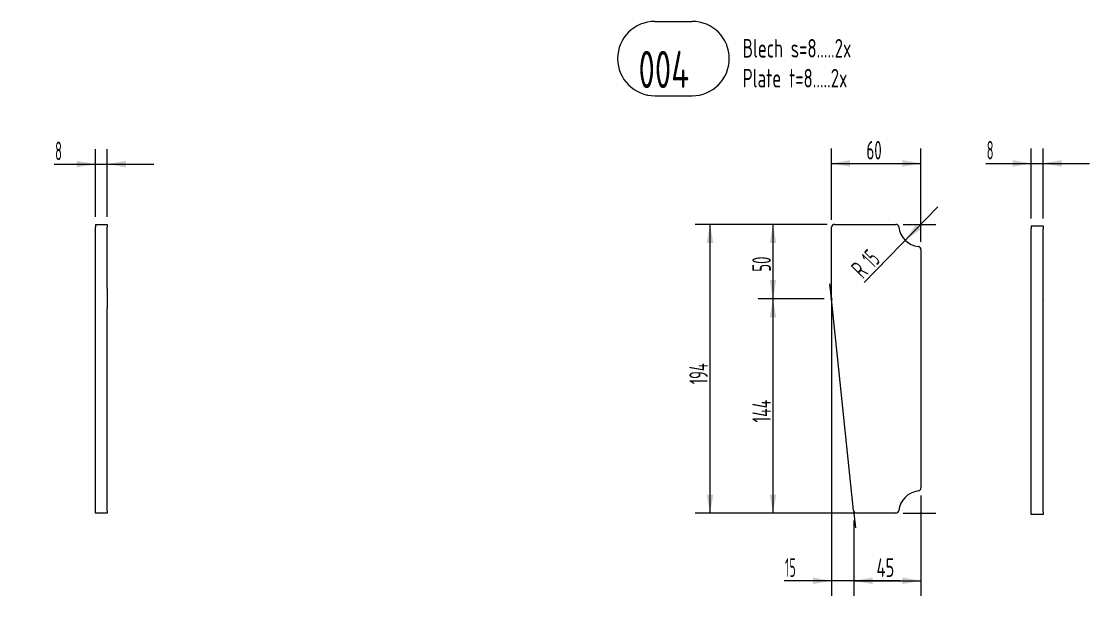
# Model space of a CAD drawing. Header units: millimetres. Extents: x 0 to 594, y 0 to 420.
# Drawn here: x 320.9 to 464.3, y 120.5 to 197.7 of the extents above; entities that cross this region are included whole.
import ezdxf

# ---------------------------------------------------------------- set-up
doc = ezdxf.new("R2010")
doc.units = ezdxf.units.MM
for name, color, linetype, true_color in [('1', 7, 'Continuous', 0xffffff), ('103', 7, 'Continuous', 0xffffff), ('104', 7, 'Continuous', 0xffffff)]:
    doc.layers.add(name, color=color, linetype=linetype, true_color=true_color)
doc.styles.add('iso-1', font='isocp.shx')
doc.dimstyles.get("Standard").update_dxf_attribs({"dimtxt": 0.18, "dimasz": 0.18, "dimexe": 0.18, "dimexo": 0.0625, "dimgap": 0.09, "dimtad": 0, "dimtih": 1, "dimtoh": 1, "dimdec": 4, "dimzin": 0, "dimdsep": 46, "dimtxsty": 'Standard', "dimcen": 0.09, "dimadec": 0, "dimazin": 0, "dimtfac": 1, "dimtdec": 4, "dimtofl": 0, "dimtmove": 0, "dimatfit": 3, "dimfxl": 1, "dimtolj": 1, "dimtzin": 0, "dimarcsym": 0})

# ---------------------------------------------------------------- blocks, each defined once
blk = doc.blocks.new('GROUPED_GEOM11')
at = {"layer": '1', "color": 4, "lineweight": 18}
for p, q in [((405.95, 197.66), (410.95, 197.66)), ((405.95, 187.66), (410.95, 187.66))]:
    blk.add_line(p, q, dxfattribs=at)
for centre, start, end in [((405.95, 192.66), 90, 269.9999), ((410.95, 192.66), 270, 89.9999)]:
    blk.add_arc(centre, 5, start, end, dxfattribs=at)
at = {"layer": '1', "color": 2, "linetype": 'Continuous', "lineweight": 18, "insert": (403.76, 188.7), "char_height": 5, "attachment_point": 7, "line_spacing_factor": 0.963855, "style": 'iso-1'}
blk.add_mtext('\\W0.7128;004', dxfattribs=at)
blk = doc.blocks.new('_U4')
at = {"layer": '1', "color": 3, "lineweight": 13}
for p, q in [((432.67, 130.59), (432.67, 120.5)), ((441.67, 130.59), (441.67, 120.5)), ((432.67, 122.5), (441.67, 122.5))]:
    blk.add_line(p, q, dxfattribs=at)
at = {"layer": '1', "color": 3, "lineweight": 25}
for points in [[(432.67, 122.5), (435.17, 122.95), (435.17, 122.06)], [(441.67, 122.5), (439.17, 122.06), (439.17, 122.95)]]:
    blk.add_solid(points, dxfattribs=at)
at = {"layer": '1', "color": 2, "linetype": 'Continuous', "lineweight": 18, "insert": (435.71, 123.02), "char_height": 2.5, "attachment_point": 7, "line_spacing_factor": 0.963855, "style": 'iso-1'}
blk.add_mtext('\\W0.7183;45', dxfattribs=at)
blk = doc.blocks.new('_U31')
at = {"layer": '1', "color": 3, "lineweight": 13}
for p, q in [((429.67, 170.99), (429.67, 180.58)), ((441.67, 171.39), (441.67, 180.58)), ((429.67, 178.58), (441.67, 178.58))]:
    blk.add_line(p, q, dxfattribs=at)
at = {"layer": '1', "color": 3, "lineweight": 25}
for points in [[(429.67, 178.58), (432.17, 179.02), (432.17, 178.14)], [(441.67, 178.58), (439.17, 178.14), (439.17, 179.02)]]:
    blk.add_solid(points, dxfattribs=at)
at = {"layer": '1', "color": 2, "linetype": 'Continuous', "lineweight": 18, "insert": (434.36, 179.1), "char_height": 2.5, "attachment_point": 7, "line_spacing_factor": 0.963855, "style": 'iso-1'}
blk.add_mtext('\\W0.6474;60', dxfattribs=at)
blk = doc.blocks.new('_U36')
at = {"layer": '1', "color": 3, "lineweight": 13}
for p, q in [((429.07, 170.39), (419.81, 170.39)), ((421.81, 170.39), (421.81, 160.39)), ((428.67, 160.39), (419.81, 160.39))]:
    blk.add_line(p, q, dxfattribs=at)
at = {"layer": '1', "color": 3, "lineweight": 25}
for points in [[(421.81, 170.39), (422.25, 167.89), (421.37, 167.89)], [(421.81, 160.39), (421.37, 162.89), (422.25, 162.89)]]:
    blk.add_solid(points, dxfattribs=at)
at = {"layer": '1', "color": 2, "linetype": 'Continuous', "lineweight": 18, "insert": (421.53, 164.01), "char_height": 2.5, "attachment_point": 7, "rotation": 90, "line_spacing_factor": 0.963855, "style": 'iso-1'}
blk.add_mtext('\\W0.6474;50', dxfattribs=at)
blk = doc.blocks.new('_U37')
at = {"layer": '1', "color": 3, "lineweight": 13}
for p, q in [((429.67, 159.39), (429.67, 120.5)), ((432.67, 130.59), (432.67, 120.5)), ((438.92, 122.5), (423.29, 122.5))]:
    blk.add_line(p, q, dxfattribs=at)
at = {"layer": '1', "color": 3, "lineweight": 25}
for points in [[(429.67, 122.5), (427.17, 122.06), (427.17, 122.95)], [(432.67, 122.5), (435.17, 122.95), (435.17, 122.06)]]:
    blk.add_solid(points, dxfattribs=at)
at = {"layer": '1', "color": 2, "linetype": 'Continuous', "lineweight": 18, "insert": (423.42, 123.02), "char_height": 2.5, "attachment_point": 7, "line_spacing_factor": 0.963855, "style": 'iso-1'}
blk.add_mtext('\\W0.5232;15', dxfattribs=at)
blk = doc.blocks.new('_U41')
at = {"layer": '1', "color": 3, "lineweight": 13}
for p, q in [((456.47, 171.19), (456.47, 180.58)), ((458.07, 171.19), (458.07, 180.58)), ((450.37, 178.58), (464.32, 178.58))]:
    blk.add_line(p, q, dxfattribs=at)
at = {"layer": '1', "color": 3, "lineweight": 25}
for points in [[(456.47, 178.58), (453.97, 178.14), (453.97, 179.02)], [(458.07, 178.58), (460.57, 179.02), (460.57, 178.14)]]:
    blk.add_solid(points, dxfattribs=at)
at = {"layer": '1', "color": 2, "linetype": 'Continuous', "lineweight": 18, "insert": (450.5, 179.1), "char_height": 2.5, "attachment_point": 7, "line_spacing_factor": 0.963855, "style": 'iso-1'}
blk.add_mtext('\\W0.5404;8', dxfattribs=at)
blk = doc.blocks.new('_U42')
at = {"layer": '1', "color": 3, "lineweight": 13}
for p, q in [((330.85, 171.39), (330.85, 180.48)), ((332.45, 171.39), (332.45, 180.48)), ((325.3, 178.48), (338.7, 178.48))]:
    blk.add_line(p, q, dxfattribs=at)
at = {"layer": '1', "color": 3, "lineweight": 25}
for points in [[(330.85, 178.48), (328.35, 178.04), (328.35, 178.92)], [(332.45, 178.48), (334.95, 178.92), (334.95, 178.04)]]:
    blk.add_solid(points, dxfattribs=at)
at = {"layer": '1', "color": 2, "linetype": 'Continuous', "lineweight": 18, "insert": (325.44, 179), "char_height": 2.5, "attachment_point": 7, "line_spacing_factor": 0.963855, "style": 'iso-1'}
blk.add_mtext('\\W0.5404;8', dxfattribs=at)
blk = doc.blocks.new('_U57')
at = {"layer": '1', "color": 3, "lineweight": 13}
for p, q in [((428.67, 160.39), (419.81, 160.39)), ((421.81, 160.39), (421.81, 131.59)), ((431.67, 131.59), (419.81, 131.59))]:
    blk.add_line(p, q, dxfattribs=at)
at = {"layer": '1', "color": 3, "lineweight": 25}
for points in [[(421.81, 160.39), (422.25, 157.89), (421.37, 157.89)], [(421.81, 131.59), (421.37, 134.09), (422.25, 134.09)]]:
    blk.add_solid(points, dxfattribs=at)
at = {"layer": '1', "color": 2, "linetype": 'Continuous', "lineweight": 18, "insert": (421.53, 143.76), "char_height": 2.5, "attachment_point": 7, "rotation": 90, "line_spacing_factor": 0.963855, "style": 'iso-1'}
blk.add_mtext('\\W0.6789;144', dxfattribs=at)
blk = doc.blocks.new('_U58')
at = {"layer": '1', "color": 3, "lineweight": 13}
for p, q in [((429.07, 170.39), (411.36, 170.39)), ((413.36, 131.59), (413.36, 170.39)), ((431.67, 131.59), (411.36, 131.59))]:
    blk.add_line(p, q, dxfattribs=at)
at = {"layer": '1', "color": 3, "lineweight": 25}
for points in [[(413.36, 170.39), (413.8, 167.89), (412.92, 167.89)], [(413.36, 131.59), (412.92, 134.09), (413.8, 134.09)]]:
    blk.add_solid(points, dxfattribs=at)
at = {"layer": '1', "color": 2, "linetype": 'Continuous', "lineweight": 18, "insert": (413.08, 148.91), "char_height": 2.5, "attachment_point": 7, "rotation": 90, "line_spacing_factor": 0.963855, "style": 'iso-1'}
blk.add_mtext('\\W0.6336;194', dxfattribs=at)
blk = doc.blocks.new('_U71')
at = {"layer": '1', "color": 3, "lineweight": 13}
blk.add_line((443.93, 172.73), (434.07, 162.57), dxfattribs=at)
at = {"layer": '1', "color": 3, "lineweight": 25}
blk.add_solid([(439.58, 168.24), (441, 170.34), (441.64, 169.73)], dxfattribs=at)
at = {"layer": '1', "color": 2, "linetype": 'Continuous', "lineweight": 18, "char_height": 2.5, "attachment_point": 7, "rotation": 45.851, "line_spacing_factor": 0.963855, "style": 'iso-1'}
for s, insert in [('\\W0.5232;15', (435.32, 164.41)), ('\\W0.6380;R', (433.91, 162.96))]:
    blk.add_mtext(s, dxfattribs=dict(at, insert=insert))

msp = doc.modelspace()

# ---------------------------------------------------------------- linework, layer by layer
at = {"layer": '1', "color": 30, "linetype": 'Continuous', "lineweight": 13}
for p, q in [((441.67, 168.02), (441.67, 172.39)), ((439.29, 170.39), (443.67, 170.39)), ((429.67, 160.39), (429.46, 162.38)), ((429.67, 160.39), (429.67, 158.39)), ((441.67, 133.97), (441.67, 129.59)), ((432.67, 131.59), (430.67, 131.59)), ((432.67, 131.59), (432.88, 129.61)), ((439.29, 131.59), (443.67, 131.59))]:
    msp.add_line(p, q, dxfattribs=at)
at = {"layer": '1', "color": 4, "linetype": 'Continuous', "lineweight": 25}
for p in [(441.67, 170.39), (429.67, 160.39), (432.67, 131.59), (441.67, 131.59)]:
    msp.add_point(p, dxfattribs=at)
at = {"layer": '103', "color": 7, "linetype": 'Continuous', "lineweight": 18}
for p, q in [((330.85, 170.39), (330.85, 169.99)), ((330.85, 170.39), (332.45, 170.39)), ((330.85, 161.76), (330.85, 169.99)), ((332.45, 170.39), (332.45, 169.99)), ((332.45, 161.76), (332.45, 169.99)), ((330.85, 159.08), (330.85, 161.76)), ((332.45, 161.76), (332.45, 159.08)), ((330.85, 131.89), (330.85, 159.08)), ((332.45, 131.89), (332.45, 159.08)), ((330.85, 131.59), (330.85, 131.89)), ((332.45, 131.59), (330.85, 131.59)), ((332.45, 131.89), (332.45, 131.59))]:
    msp.add_line(p, q, dxfattribs=at)
at = {"layer": '104', "color": 7, "linetype": 'Continuous', "lineweight": 18}
for p, q in [((429.67, 160.42), (429.67, 169.99)), ((430.07, 170.39), (438.29, 170.39)), ((456.47, 170.19), (456.47, 169.79)), ((456.47, 170.19), (458.07, 170.19)), ((456.47, 160.22), (456.47, 169.79)), ((458.07, 170.19), (458.07, 169.79)), ((458.07, 160.22), (458.07, 169.79)), ((441.67, 167.02), (441.67, 134.97)), ((432.63, 131.95), (429.67, 160.37)), ((456.47, 160.17), (456.47, 160.22)), ((456.47, 131.75), (456.47, 160.17)), ((458.07, 160.22), (458.07, 160.17)), ((458.07, 131.75), (458.07, 160.17)), ((438.29, 131.59), (433.03, 131.59)), ((456.47, 131.39), (456.47, 131.75)), ((458.07, 131.39), (456.47, 131.39)), ((458.07, 131.75), (458.07, 131.39))]:
    msp.add_line(p, q, dxfattribs=at)
for centre, radius, start, end in [((430.07, 169.99), 0.4, 90, 180), ((438.29, 169.99), 0.4, 6.7563, 90), ((441.67, 170.39), 3, 186.7563, 263.2437), ((441.27, 167.02), 0.4, 0, 83.2437), ((430.07, 160.42), 0.4, 180, 185.9469), ((441.27, 134.97), 0.4, 276.7563, 0), ((441.67, 131.59), 3, 96.7563, 173.2437), ((433.03, 131.99), 0.4, 185.9469, 270), ((438.29, 131.99), 0.4, 270, 353.2437)]:
    msp.add_arc(centre, radius, start, end, dxfattribs=at)

# ---------------------------------------------------------------- block references
at = {"layer": '1', "color": 4, "linetype": 'Continuous', "lineweight": 18}
msp.add_blockref('GROUPED_GEOM11', (0, 0), dxfattribs=at)

# ---------------------------------------------------------------- texts
at = {"layer": '1', "color": 3, "linetype": 'Continuous', "lineweight": 18, "insert": (417.74, 188.78), "char_height": 2.5, "attachment_point": 7, "line_spacing_factor": 0.963855, "style": 'iso-1'}
msp.add_mtext('\\W0.7305;Blech s=8.....2x\\PPlate t=8.....2x', dxfattribs=at)

# ---------------------------------------------------------------- dimensions: what is measured, and where the dimension line sits
at = {"layer": '1', "color": 2, "linetype": 'Continuous', "lineweight": 18}
for base, p1, p2, text, picture, middle in [((330.85, 178.48), (332.45, 170.39), (330.85, 170.39), '\\C2;8', '_U42', (320.91, 178.48)), ((441.67, 178.58), (429.67, 169.99), (441.67, 170.39), '\\C2;60', '_U31', (435.67, 178.58)), ((456.47, 178.58), (458.07, 170.19), (456.47, 170.19), '\\C2;8', '_U41', (446.53, 178.58)), ((432.67, 122.5), (429.67, 160.39), (432.67, 131.59), '\\C2;15', '_U37', (421.34, 122.5)), ((441.67, 122.5), (432.67, 131.59), (441.67, 131.59), '\\C2;45', '_U4', (437.17, 122.5))]:
    dim = msp.add_linear_dim(base=base, p1=p1, p2=p2, text=text, dimstyle='Standard', override={"dimtxt": 2.5, "dimasz": 2.5, "dimexe": 2, "dimexo": 1, "dimgap": 1.25, "dimtad": 1, "dimtih": 1, "dimtoh": 0, "dimdec": 1, "dimlfac": 1, "dimzin": 8, "dimdsep": 44, "dimlunit": 2, "dimpost": '', "dimtxsty": 'iso-1', "dimsah": 1, "dimse1": 0, "dimse2": 0, "dimsd1": 0, "dimsd2": 0, "dimclrd": 3, "dimclre": 3, "dimclrt": 2, "dimtol": 0, "dimtm": -0.1, "dimtfac": 1, "dimtdec": 2, "dimtofl": 1, "dimtmove": 0, "dimtzin": 8, "dimlwd": 13, "dimlwe": 13}, dxfattribs=at)
    dim.commit()
    dim.dimension.update_dxf_attribs({"geometry": picture, "text_midpoint": middle, "dimtype": 160})
dim = msp.add_radius_dim(center=(441.67, 170.39), mpoint=(439.58, 168.24), text='R\\C2;15', dimstyle='Standard', override={"dimtxt": 2.5, "dimasz": 2.5, "dimexe": 2, "dimexo": 1, "dimgap": 1.25, "dimtad": 1, "dimtih": 0, "dimtoh": 0, "dimdec": 1, "dimlfac": 1, "dimzin": 8, "dimdsep": 44, "dimlunit": 2, "dimpost": '', "dimtxsty": 'iso-1', "dimsah": 1, "dimse1": 0, "dimse2": 0, "dimsd1": 0, "dimsd2": 0, "dimclrd": 3, "dimclre": 3, "dimclrt": 2, "dimtol": 0, "dimtm": -0.1, "dimtfac": 1, "dimtdec": 2, "dimtmove": 0, "dimatfit": 2, "dimtzin": 8, "dimlwd": 13, "dimlwe": 13}, dxfattribs=at)
dim.commit()
dim.dimension.update_dxf_attribs({"geometry": '_U71', "text_midpoint": (432.75, 165.87), "dimtype": 164})
for base, p1, p2, text, picture, middle in [((413.36, 170.39), (432.67, 131.59), (430.07, 170.39), '\\C2;194', '_U58', (413.36, 150.99)), ((421.81, 160.39), (430.07, 170.39), (429.67, 160.39), '\\C2;50', '_U36', (421.81, 165.34)), ((421.81, 131.59), (429.67, 160.39), (432.67, 131.59), '\\C2;144', '_U57', (421.81, 145.99))]:
    dim = msp.add_linear_dim(base=base, p1=p1, p2=p2, angle=90, text=text, dimstyle='Standard', override={"dimtxt": 2.5, "dimasz": 2.5, "dimexe": 2, "dimexo": 1, "dimgap": 1.25, "dimtad": 1, "dimtih": 0, "dimtoh": 0, "dimdec": 1, "dimlfac": 1, "dimzin": 8, "dimdsep": 44, "dimlunit": 2, "dimpost": '', "dimtxsty": 'iso-1', "dimsah": 1, "dimse1": 0, "dimse2": 0, "dimsd1": 0, "dimsd2": 0, "dimclrd": 3, "dimclre": 3, "dimclrt": 2, "dimtol": 0, "dimtm": -0.1, "dimtfac": 1, "dimtdec": 2, "dimtofl": 1, "dimtmove": 0, "dimtzin": 8, "dimlwd": 13, "dimlwe": 13}, dxfattribs=at)
    dim.commit()
    dim.dimension.update_dxf_attribs({"geometry": picture, "text_midpoint": middle, "dimtype": 160})

doc.saveas('drawing.dxf')
